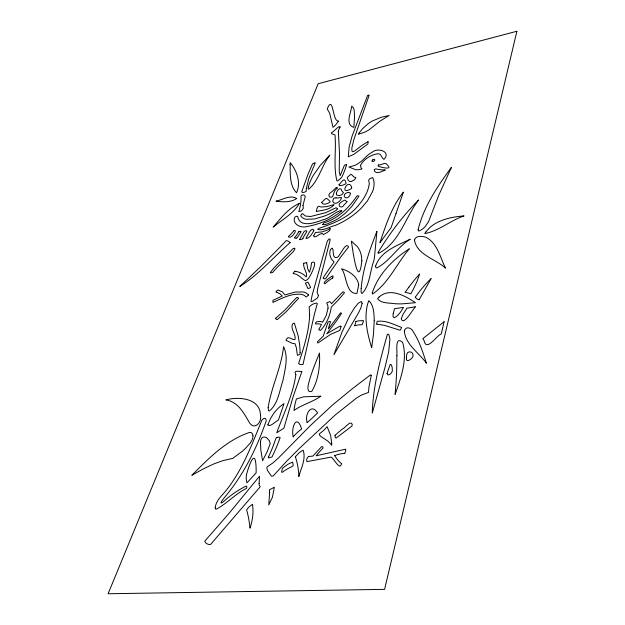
<?xml version="1.0" encoding="UTF-8"?>
<svg xmlns="http://www.w3.org/2000/svg" width="625" height="625" viewBox="0 0 625 625"><rect width="100%" height="100%" fill="white"/><g stroke="black" fill="none" stroke-linecap="round" stroke-linejoin="round"><path stroke-width="0.94" d="M341.531 463.594C340.016 471.352 334 458.461 331.102 457.109L306.945 461.633L306.625 459.859A9.734 6.602 -39.4 0 1 306.906 458.719L308.336 456.516L312.867 456.109L321.664 446.609L322.672 446.766A3.344 2.266 -38.8 0 1 322.984 447.117L322.945 448.211A57.297 40.422 -38.7 0 0 316.148 455.789L345.688 449.172A8.211 5.641 -38.3 0 1 344.711 453.297M288.602 236.344L288.539 236.547A1.57 0.859 -33.7 0 0 288.594 236.961C291.305 239.234 298.102 229.391 294.102 230.516M298.766 476.43C301.211 468.102 306.102 458.977 303.188 450.211C299.992 451.445 297.75 454.25 295.469 456.687M332.758 277.992L333.07 276.102A1.148 0.672 -33.3 0 0 332.82 275.969L332.305 275.969A31.141 18.672 -33.4 0 0 324.344 282.156L324.273 283.453A1.32 0.773 -33.7 0 0 324.656 283.664L325.156 283.648A23.211 13.867 -33.4 0 1 332.742 277.961M268.664 456.461L268.391 457.672A1.453 0.953 -40.6 0 0 268.797 457.977L272.062 456.922L274.461 451.781A146.492 87.32 -42.5 0 0 280.125 437.523L279.43 437.227A4.273 2.781 -39.7 0 0 277.023 437.445M419.219 299.648L431.148 278.531A110.844 73.992 -27.5 0 0 415.219 297.312M408.898 287.086L405.055 292.383A36.781 23.32 -32.4 0 1 410.789 293.836A133.719 77.938 -34.4 0 0 413.25 289.367L417.141 281.148L419.633 273.938A159.305 107.562 -26.1 0 0 408.953 287.102M290.141 242.648C273.359 257.234 258.742 274.664 239.75 286.516L259.828 267.508L280.078 247.117A362.914 156.023 -36.7 0 0 286.281 240.562A16.117 8.867 -34.3 0 1 290.078 242.688M275.727 318.211L284.82 310.125L296.672 297.5A4 2.344 -34.9 0 1 298.602 298.25L286.367 311.57L277.258 319.641A4.297 2.523 -35.8 0 1 275.656 318.242M298.812 231.773L299.492 231.398A1.32 0.727 -33.4 0 1 300.07 231.273L300.969 231.781M368.016 141.672L362.078 145.281L354.594 151.039L352.898 151.75L351.969 151.203L351.844 147.977L353.875 139.508L369.156 95.211A1.461 0.711 -29.9 0 0 368.422 95.18L367.578 95.492L352.102 136.062L349.141 146.969L348.305 156.766L353.781 154.391L367.766 144.078A10.281 5.312 -30.6 0 0 368.047 141.656M277.023 437.453L276.094 437.898L273.773 444.422A127.172 76.586 -42.4 0 1 268.703 456.461M376.805 324.18L384.43 325.32L400.078 330.25A8.547 5.484 -32.4 0 0 401.57 327.422C393.766 324.562 385.812 320.086 377.219 321.367A13.109 8.32 -32.4 0 0 376.734 324.203M336.031 197.844L333.914 198.148L332.734 200.648A5.258 2.852 -31.8 0 0 332.766 201.422C334.828 206.109 340.938 201.125 341.523 197.781A1.227 0.664 -31.7 0 0 341.18 197.508L340.148 197.586A12.172 6.547 -31.5 0 1 335.977 197.914M294.461 237.719L295.172 238.281A1.055 0.578 -33.6 0 0 295.414 238.313L296.164 238.156A24.711 13.781 -34 0 1 296.781 238.008M308.531 294.922L306.758 293.406A22.391 13.164 -35.2 0 0 303.188 291.977L295.297 292.008L284.953 294.938L282.422 291.922L277.984 289.992A6.117 3.516 -35.2 0 0 277.367 290.406L276.742 290.922A2.391 1.367 -35.2 0 0 275.938 292.008L279.75 293.609L282.289 295.992L273.016 300.25L272.859 302.203A1.156 0.664 -35.5 0 0 273.133 302.328C281.977 298.289 291.445 293.055 301.492 294.398A19.469 11.445 -35.3 0 1 304.586 295.648L306.172 297.023A12.031 7.016 -34.5 0 0 308.555 294.938M292.664 462.258L293.25 465.188A2.242 1.5 -40.3 0 1 292.773 465.961L292.219 466.5A36.328 24.875 -41.5 0 0 281.977 472.508L281.641 471.484L282.469 468.273L287.695 464.43A16.328 11.008 -40.8 0 1 292.664 462.242M338.359 131.477L339.5 153.336L339.219 171.336L340.133 175.766L344.477 165.156A11.492 6.062 -31.3 0 1 346.633 164.57A115.023 57.906 -33.9 0 1 341.625 177.547L337.633 181.039L336.867 180.719C333.242 166.016 336.406 149.977 334.984 134.906C333.18 133.805 328.914 134.039 332.984 131.781A20.43 10.062 -31.3 0 0 334.289 130.617C335.875 129.711 338.406 125.633 340.156 126.937M249.969 528.016L249.32 522.766A144.477 90.344 -48.1 0 0 246.609 509.977A11.469 7.695 -43.3 0 1 252.523 504.375M306.672 262.617L307.719 268.758L309.375 272.242A69.281 38.547 -35.6 0 0 310.906 267.273L311.531 262.719A3.453 1.977 -33.7 0 1 313.445 262.07C317.211 262.148 311.289 273.75 310.133 275.812A30.961 17.562 -34.6 0 1 307.969 278.984A19.352 11.039 -34.2 0 1 305.57 280.797C302.023 279.125 298.273 273.812 293.164 273.523A4.164 2.375 -34.3 0 1 294.969 271.281M303.703 263.367C302.695 267.625 308.375 274.031 306.125 276.953A43.102 24.844 -35.6 0 0 295 271.227M307.148 422.508C304.422 414.648 311.312 402.453 317.562 412.969L312.523 417.805A73.648 45.93 -37.9 0 1 307.156 422.516M293.242 436.875C290.852 427.695 296.734 413.008 301.625 428.984A34.844 23.461 -39 0 0 293.18 436.836M252.461 504.437A62.469 40.461 -45.1 0 1 250.086 528.008M341.492 463.633A56.711 39.281 -35.6 0 1 334.758 455.609M334.719 455.555A32.938 23.062 -39.6 0 1 344.656 453.367M295.336 456.766A124.102 79.398 -44.7 0 1 298.914 476.375M419.109 299.797A11.195 7.055 -30.4 0 1 415.398 297.234M355.898 321.484A18.711 11.781 -34 0 1 363.367 320.758M355.93 321.398A17.461 10.805 -34.2 0 1 354.508 325.805A23.336 14.789 -34.2 0 1 362.117 324.742A19.836 12.305 -34 0 0 363.352 321.109M323.234 278.008A4.477 2.617 -33.5 0 0 325.492 278.852L340.852 256.844L348.617 246.898C345.531 241.062 339.922 257.047 337.008 257.391C331.773 259 334.18 249.859 332.289 248.219A1.008 0.578 -32.8 0 0 331.789 248.359L330.367 249.672A25.781 14.844 -32.1 0 0 329.945 255.188L331.273 258.82L334.031 262.008L326.008 273.516A153.828 97.391 -29.6 0 0 323.172 278.047M303.711 263.32A14.648 8.391 -34.1 0 1 306.656 262.664M338.289 131.5A18.703 9.406 -30.5 0 1 340.203 126.937M294.062 230.508A41.898 22.219 -34.1 0 1 288.633 236.352M298.727 231.773A28.164 15.18 -34 0 1 294.531 237.734M300.891 231.789A39.43 21.164 -34.2 0 1 296.844 238.023M396.867 355.75L396.789 365.586A595.375 305.102 -47.9 0 1 396 383.359L395.094 394.484C400.867 378.18 407.719 359.539 402.617 342.328C394.359 335.242 397.531 352.32 396.867 355.75M354.516 117.492L353.844 127.398C344.633 124.438 351.156 112.609 351.75 106.117C355.328 108.422 354.086 113.812 354.516 117.492M406.406 358.109C405.555 363.609 412.719 358.68 413.055 356.055C413.633 350.727 406.148 350.242 406.625 355.977A23.273 15.555 -31.6 0 0 406.406 358.109M319.625 357.531C319.695 369.18 317.75 381.18 311.805 391.352C306.609 393.5 307.852 385.648 308.766 382.93C311.375 372.648 315.531 362.852 319.5 353.047L319.625 357.531M418.141 229.648L418.336 230.867L419.234 230.984L422.32 229.172A16.43 9.578 -29.8 0 0 424.922 226.875L428.523 221.711L438.797 195.18L451.453 167.32C437.563 186.328 423.758 206.445 418.141 229.648M269.617 492.516L268.758 504.922L272.453 497.172L274.328 487.211L269.461 489.836L269.617 492.516M372.273 292.844L372.602 294.008C388.805 282.914 396.805 263.469 409.352 248.773C393.141 259.156 378.312 274.195 372.273 292.844M268.164 407.492L268.523 410.664L269.344 411C278.156 403.922 279.414 390.766 282.922 380.57C284.938 369.625 288.758 357.219 283.547 346.656C281.406 367.562 271.336 386.766 268.164 407.492M252.969 435.766L252.883 437.25A13.203 8.352 -40.6 0 1 252.297 439.516L250.258 443.047L246.102 447.695A56.312 34.555 -40.6 0 1 242.633 451.031L232.781 458.344L222.734 460.695L214.023 463.836L203.727 468.695L191.836 475.289C208.617 458.445 226.211 440.336 249.258 432.523A4.93 3.125 -40.3 0 1 251.289 432.68L252.516 433.867L252.969 435.766M300.117 352.422L300.008 354.109A1.078 0.664 -36.2 0 1 299.703 354.484L297.422 355.328L296.352 347.758L295.031 343.703L292.344 343.359L286.047 340.305A2.688 1.625 -36.1 0 1 286.516 339.055C288.68 335.227 292.039 340.602 295.016 339.461C296.242 334.055 289.539 328.109 292.992 323.617A1.508 0.898 -35.6 0 1 293.602 323.273L294.273 323.117L294.867 324.711L298.125 335.734L299.703 344.945L300.117 352.422M372.328 410.422L372.297 413.062L385.062 367.148L388.641 352.008L389.938 339.164L388.914 334.695L388.383 334.141L387.359 334.375C380.328 359.195 373.594 384.516 372.328 410.422M374.234 320.703L373.453 334.234L371.688 347.672C367.016 332.977 363.305 315.484 368.672 300.812L369.023 300.852C374.117 305.93 374 313.984 374.234 320.703M259.117 483.586L259.234 485.195L260.219 486.781L210.477 544.547A11.516 7.562 -45.1 0 1 205.695 542.781L204.695 541.297L229.453 512.867L259.508 476.227L259.117 483.586M290.109 164.891C290.32 174.258 289.508 185.531 296.555 192.789C301.188 182.547 296.883 170.82 290.188 162.586L290.109 164.891M361.844 260.914C358.203 292.195 352.211 246.961 351.406 241.125L357.391 246.68A62.32 36.102 -34.2 0 1 361.492 256.5L361.844 260.914M371.242 375.445L368.969 386.945L368.484 392.414L361.031 395.273L356.516 398.039L335.188 415L299.82 448.008L286.438 461.461L273.133 476.016L271.484 476.227L267.469 470.406L266.828 468.109L267.227 466.766L272.938 462.898L278.516 457.922L310.703 425.258L332.391 405.125L352.281 388.766L370.344 374.992L371 374.859L371.242 375.445M337.227 188L334.633 191.047L332.625 196.633L331.562 197.188L329.977 197.008A7.406 3.977 -31.8 0 1 329.289 196.641C327.125 193.695 332.719 191.727 334.047 189.633A24.406 12.852 -32.1 0 0 335.891 187.742L336.844 187.531A1.609 0.859 -31.7 0 1 337.211 187.883L337.227 188M358.711 284.781L356.938 293.383C345.914 294.57 346.688 275.031 341.648 268.852C349.18 270.945 357.469 276.5 358.711 284.781M215.227 507.586L215.477 508.914A1.898 1.227 -43.8 0 0 216.125 509.258C226.734 503.867 235.133 494.07 246.008 488.625A1.266 0.828 -42.4 0 0 246.516 488.156L246.891 487.203A2.32 1.523 -42.4 0 0 246.852 486.672L246.367 486.133A1.078 0.703 -42.4 0 0 245.844 486.164L240.641 488.992A88.844 61.062 -45 0 0 234.867 492.648L231.336 495.141A67.797 46.023 -44.5 0 0 226.93 498.562C221.375 503.898 218.062 505.492 224.594 497.359C243.055 475.469 256.188 449.563 265.578 422.625C267.234 420.461 265.539 416.539 262.938 419.062A3.68 2.336 -39.3 0 0 261.906 420.086C251.805 444.703 242.391 470.438 225.422 491.352C221.242 496.102 216.016 500.961 215.227 507.586M331.75 443.547L331.68 445.266L329.898 443.133A53.359 36.016 -40.9 0 0 327.25 440.688L320.836 436.469L319.477 434.906L319.305 433.953L323.445 430.594A14.555 9.633 -38 0 0 324.375 429.719L327.125 426.648L330.617 435.406L331.75 443.547M335.062 435.656L335.281 437.711L336.148 438.047L351.938 426.07L352.141 425.211A8.148 5.516 -37.1 0 0 352.188 424.273C350.57 419.797 344.75 428.453 342.148 429.203A150.117 112.977 -37.9 0 0 335.086 435.281L335.062 435.656M351.711 187.57L351.617 188.102A2.023 1.094 -31.3 0 1 351.258 188.664C338.391 196.664 348.438 176.875 351.711 187.57M270.359 272.422L270.398 272.719A1.109 0.625 -34.9 0 0 270.594 272.898L272.609 272.516L274.125 270.742A68.352 40.008 -33.9 0 1 278.469 266.07L292.828 252.133A17.258 9.5 -34.2 0 0 294.812 249.109L294.867 248.359A0.953 0.531 -33.8 0 0 294.672 248.219L293.117 248.578L274.164 267.641L270.359 272.422M341.047 326.555L339.766 330.414L330.586 334.391L317.953 343.008L317.414 341.969A0.93 0.578 -35.3 0 1 317.578 341.633L323.195 336.188L328.078 322.062L329.273 321.555A2.016 1.234 -34.5 0 1 330.445 321.648L330.523 321.703A70.328 44.492 -32.2 0 0 328.461 328.93L340.555 312.891A0.797 0.484 -33.9 0 1 340.961 312.859L341.484 313.445A160.391 89.023 -36.8 0 1 334.352 323.797L326.719 333.797L338.773 326.812L340.625 326.023L341.047 326.555M309.648 314.664C309.047 331.453 303.852 347.648 298.609 363.469A6.836 4.25 -36.2 0 0 300.992 364.586L302.984 364.539L314.367 314.344L317.328 303.555L316.5 303.039L313.82 303.758A12.414 7.453 -34.7 0 0 311.961 304.625L309.164 306.875L309.648 314.664M295.852 374.688C292.977 394.945 283.586 413.68 276.75 432.812L283.898 428.141L293.07 396.938L301.906 371.438C299.078 371.844 292.82 369.438 295.852 374.688M302.977 205.398L303.336 208.266L301.828 210.508A2.477 1.328 -33 0 1 301.133 211L298.812 211.695A87.789 45.312 -35.2 0 0 300.984 196.266C301.352 194.078 304.953 194.734 305.258 196.703L302.977 205.398M260.461 415.289C262.195 422.062 254.438 430.734 249.43 422.664C243.852 413.164 238.109 401.711 225.906 399.914C238.508 396.328 260.359 398.094 260.461 415.289M318.023 229.445C322.523 231.172 330.375 226.484 335.242 225.414A44.859 24.25 -31.9 0 0 361.75 207.641L367.406 200.961L372.578 191.531A41.984 22.727 -31.8 0 0 372.68 177.578L369.961 178.641A2.398 1.297 -30.6 0 0 369.25 179.25C367.695 180.758 369.992 182.883 369.102 184.75C367.875 192.773 363.219 199.82 358.023 205.859C348.031 218.148 332.539 223.695 318.367 228.617A2.664 1.477 -32.8 0 0 318.102 229.133L318.023 229.445M260.484 442.523L260.805 449.984L262.586 460.766L266.977 452.07A140.328 83.617 -42.8 0 0 269.758 444.805L270.195 443.555L269.344 440.734L266.516 437.578A9.711 6.258 -40.3 0 0 264.773 437.102C261.609 436.289 260.43 440.07 260.484 442.523M387.047 373.438C387.422 377.539 393.57 372.227 392.242 369.539A21.016 13.891 -34.4 0 0 392.039 366.812L391.266 364.75L390.242 364.367L387.047 373.438M350.422 193.32C350.375 195.648 347.367 199.508 345.031 197.289A18.477 10.023 -31 0 1 344.273 196.359C343.047 193.398 349.258 191.141 350.422 193.32M341.75 210.812C331.961 219.188 319.391 224.391 306.656 226.578C301.07 228.422 291.789 224.023 294.75 217.367A1.664 0.891 -33.2 0 1 295.43 216.789C296.07 216.445 297.031 216.008 297.68 216.531C299.875 228.391 315.5 222.633 323.062 219.75C329.891 218.57 335.133 211.188 341.633 210.539A1.195 0.656 -31.9 0 1 341.75 210.812M361.188 288.344L361.062 292.016L361.984 293.562C369.852 285.828 369.93 271.07 373.828 260.781A88.469 50.805 -34.5 0 0 374.547 256.531L376.93 231.266C369.789 249.656 362.859 268.539 361.188 288.344M306.312 188.672L306.141 191.508L303.641 192.445A5.992 3.141 -32.5 0 1 302.766 192.414L301.672 191.953L308.227 173.703L312.578 163.844L314.586 162.852A1.68 0.859 -31.9 0 1 315.25 162.836L308.695 178.953L306.312 188.672M336.367 193.484L336.539 194.664A4.812 2.594 -31.6 0 0 337.219 195.305L339.461 195.586L341.289 194.922A4.359 2.352 -31.6 0 0 342.258 194.281L343.461 192.57L342.047 191.188A8.875 4.781 -31.3 0 1 341.609 190.367C341.211 186.945 337.492 189.516 337 191.617A8.859 4.781 -31.5 0 0 336.602 192.516L336.367 193.484M318.352 295.312L317.984 296.875A4.578 2.703 -34.3 0 1 317.125 298.172L312.031 301.664L310.938 301.281L312.094 295.391L327.359 240.906L329.234 238.922A1.219 0.688 -32.7 0 1 329.789 238.883L330.195 239.688L317.5 289.461L317.172 292.664L318.352 295.312M414.445 239.977C416.781 254.836 435.75 259.07 445.523 268.133C440.078 257.445 437.422 242.719 425.516 237.109C422.109 236.109 415.547 235.398 414.445 239.977M355.781 177.484L355.102 178.969A4.992 2.672 -31.1 0 1 354.312 179.82L351.414 181.484A3.203 1.711 -31.1 0 1 350.367 181.641L348.445 180.734L347.188 177.516A37.617 20.516 -30.8 0 1 350.094 174.969C351.852 172.43 352.672 177.891 355.781 177.484M328.055 308.062L326.227 315.516L322.609 322.258A9.164 5.586 -35 0 0 319.484 321.406L316.5 321.852L315.711 322.82A1.883 1.148 -34.8 0 0 315.57 323.734L315.703 323.992A14.867 9.102 -35.3 0 1 321.523 324.469L318.727 329.617A7.938 4.852 -34.7 0 0 320.578 330.375C326.547 323.992 330.102 315.617 331.312 307.008A87.484 49.75 -34.7 0 0 344.422 292.773A2.719 1.633 -33.4 0 0 342.758 291.945L331.484 303.781A12.031 7.234 -34.4 0 0 329.719 301.641L327.016 302.742A1.016 0.609 -34.1 0 0 326.742 303.117L327.773 305.312L328.055 308.062M313.758 230.711C312.367 233.492 308.773 239.367 305.914 238.258A49.289 26.555 -34.3 0 0 306.836 236.656L309.531 231.875A13.922 7.734 -32.8 0 1 310.711 230.359L312.336 229.188L313.617 229.93A4.898 2.703 -33.1 0 1 313.758 230.711M360.625 165.648L360.906 167.602L362.047 168.953L358.422 169.766L355.617 169.68L348.898 167.008L354.242 165.586A13.57 7.086 -30.8 0 0 357.648 163.922L361.719 161.031L365.555 157.266A13.523 7.172 -30.3 0 1 371.961 152.406C377.305 147.156 391.273 151.367 384.219 159.164A1.203 0.641 -30 0 1 383.727 159.25C381.344 157.812 381.242 152.75 377.117 153.844C370.773 155.055 364.586 158.859 361.062 164.336A7.812 4.148 -30.5 0 0 360.617 165.648M316.43 211.109L316.383 211.477C322.344 210.164 329.797 209.914 333.945 204.859A1.023 0.555 -32 0 0 333.945 204.625L326.953 206.594L321.703 207A15.023 8.078 -32 0 1 318.93 206.234C317.195 206.219 316.727 209.5 316.43 211.109M337.297 209.016L336.211 210.367L330.234 213.555A49.18 26.055 -32 0 1 323.922 216.234L314.656 218.953L306.258 219.281A20.727 11.164 -32.4 0 1 301.703 217.078L300.68 215.758L301.953 213.859A1.055 0.57 -33 0 1 302.438 213.602L305.516 216.047L310.555 216.516L325.773 212.633L335.969 207.766L337.18 208.312A4.07 2.227 -32.1 0 1 337.289 209.016M322.773 224.547C325.883 225.563 330.789 221.836 333.984 220.93A27.875 15.148 -32.1 0 0 339.758 217.539L345.156 213.336L351.758 206.508L358.984 196.094L357.398 195.742A1.164 0.641 -31.2 0 0 357.008 195.898C349.047 207.711 337.953 218.695 323.93 222.938L322.773 224.547M401.289 318.664C403.367 327.039 413.414 308.086 415.539 306.742L406.867 308.219L402.969 314.469L401.289 318.664M246.477 474.664L246.336 475.766A29.695 19.633 -41 0 0 246.945 482.844L256.141 472.852C256.367 447.703 250.672 459.508 246.477 474.664M404.328 331.148C405.531 344.586 419.086 352.875 426.438 363.242C422.914 352.461 419.523 341.383 413.273 331.805C411.672 327.758 405.5 325.617 404.328 331.148M362.133 303.305L360.969 307.656L358.516 312.883L333.945 354.703L341.93 332.25L349.859 315.344L354.414 308.008L358.211 303.25L361.383 301.469L362.133 303.305M267.812 424.852C270.086 427.633 275.648 421.156 278.398 420.102L284.047 403.562L280.109 406.508A28.945 18.773 -38.5 0 0 273.938 413.102L270.523 418.492L267.812 424.852M374.289 169.617C374.062 172.023 376.797 173.18 378.82 172.398A14.125 7.562 -30.1 0 0 380.516 172.055L385.352 169.969A58.062 30.43 -28.9 0 1 375.672 168.867L374.289 169.617M393.211 313.633L392.984 316.484L394.086 317.805C398.469 315.922 401.109 311.328 403.484 307.383L394.508 308.711L393.211 313.633M375.656 266.023L375.727 267.344L376.812 268C389.75 261.266 397.516 246.867 410.266 239.195C397.461 245.391 380.641 251.172 375.656 266.023M313.656 235.883C314.805 239.359 319.305 233.141 322.078 233.586A2.148 1.195 -32.9 0 1 322.656 233.734L323.336 234.594C325.523 233.383 331.234 230.859 330.18 228.352A11.758 6.5 -32.5 0 1 327.633 229.922L321.953 231.945L315.508 232.469L313.656 235.883M338.453 121.266L335.609 124.945A26.836 13.086 -31.3 0 1 334.25 126.242L333.016 127.32L329.688 113.266L327.211 108.969C333.297 93.875 332.492 121.023 338.023 121A0.898 0.445 -30.9 0 1 338.453 121.266M346.992 201.68L345.102 203.852A35.945 20.164 -31.3 0 0 344.258 204.625C341.719 209.883 336.414 205.258 340.742 202.539A56.578 32.07 -31.3 0 1 342 201.539L344.773 200.07L346.992 201.68M378.125 252.5L378.258 253.461C399.562 243.125 404.984 217.633 418.625 199.969C403.023 215.711 389.516 233.516 378.125 252.5M339.031 184.742L339.484 185.688L341.867 185.391A13.953 7.398 -31.3 0 0 343.5 184.891L345.555 183.93A1.023 0.547 -31.4 0 0 346.055 183.266C344.602 176.25 342.078 181.609 339.031 184.742M321.672 202.445C322.445 205.523 328.008 203.891 329.773 202.195A1.32 0.711 -32.1 0 0 330.086 201.391L327.258 198.758L326.156 198.445A1.398 0.75 -32.1 0 0 325.688 198.578L321.672 202.445M444.094 321.727L441.297 333.922C436.477 335.508 426.453 352.18 424.109 340.711A51.609 33.984 -33.9 0 0 422.898 338.594L444.094 321.727M516.891 31.25L384.594 589.359L108.109 593.75L318.18 83.727L516.891 31.25M308.477 186.703L308.102 188.273L308.594 189.289C318.758 180.977 321.695 165.484 329.836 155.102L320.195 165.469L313.219 175.469A63.719 34.062 -30.7 0 0 308.93 185.117L308.477 186.703M302.898 238.5L302.602 238.969A16.531 9.047 -33.2 0 1 300.391 239.508L299.477 239.711L303.992 231.648A1.633 0.898 -33.2 0 1 304.492 231.234L305.43 230.82A2.32 1.281 -33.2 0 1 306.289 230.75L306.891 231.273A22.867 12.438 -33.7 0 1 306.148 232.664L303.453 237.047A10.734 5.953 -33.1 0 0 303.008 238.125L302.898 238.5M378.312 164.977L378.203 166.18C380.18 167.148 393.422 170.477 387.438 165.008C385.102 161.156 381.852 165.508 378.312 164.977M299.297 203.484C293.43 213.797 282.07 219.703 273.156 227.102C280.836 218.344 288.258 208.164 299.297 203.484M396.055 213.344L391.164 227.508L379.906 242.742C385.852 225.148 391.688 206.82 403.406 192.086L396.055 213.344M305.5 283.422L307.984 288.57L309.664 288.047A1.906 1.109 -34.2 0 0 310.609 287.328L307.953 282.141L305.93 282.883A1.086 0.633 -34.2 0 0 305.609 283.234L305.5 283.422M359.258 132.789L358.211 134.336L364.664 132.172A16.078 8.109 -30.2 0 0 369.375 129.562L380.055 121.102L389.148 115.469L381.195 117.281L372.555 120.898A20.797 10.672 -29.9 0 0 368.016 123.805L362.703 128.555L359.258 132.789M425.758 232.07L424.711 233.602C438.945 230.938 450.391 220.508 464.039 215.922C453.656 216.758 442.945 218.688 434.023 224.367A21.234 12.719 -29 0 0 429.469 227.914L425.758 232.07M379.016 297.102L377.594 298.766C381.391 303.602 388.953 302.766 394.5 303.688A112.523 66.555 -28.8 0 0 401.867 303.875L415.422 302.719C405.375 295.859 389.859 287.211 379.016 297.102M372.594 159.961L372.32 160.266A2.148 1.141 -30.3 0 0 371.977 161.188L373.117 161.648L374.453 160.711A2.148 1.141 -30.3 0 0 374.789 159.789L373.992 159.258L372.594 159.961M320.773 396.227C312.516 402.156 302.227 404.453 294.016 410.477A71.961 47.805 -35.5 0 1 296.469 398.922L303.711 396.812L320.773 396.227M296.719 198.531C290.672 202.617 282.867 201.984 275.977 201.172C282.352 199.859 290.656 194.406 296.719 198.531"/></g></svg>
